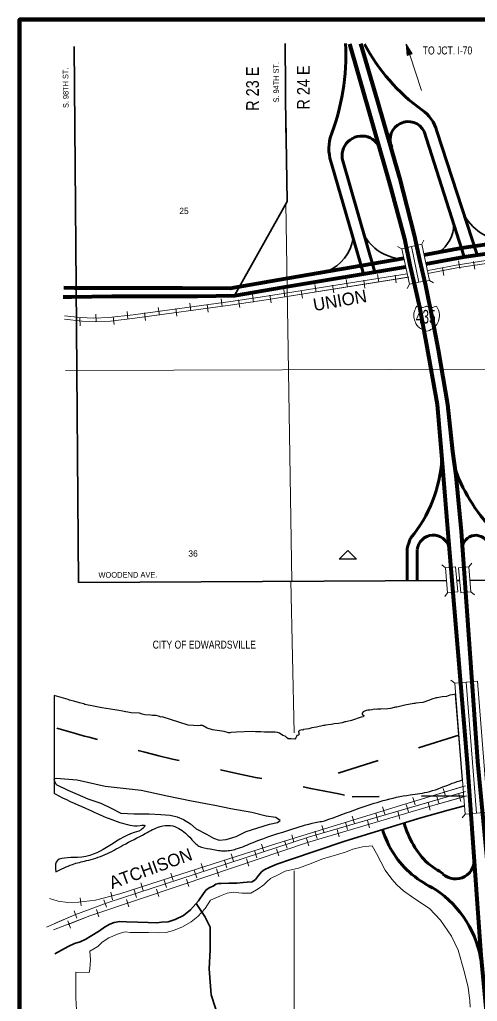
# Model space of a CAD drawing. Extents: x 1.21 to 5.14, y 8.35 to 12.28.
# Drawn here: x 1.206 to 2.29, y 9.958 to 12.28 of the extents above; entities that cross this region are included whole.
import ezdxf
from ezdxf.enums import TextEntityAlignment as Align

# ---------------------------------------------------------------- set-up
doc = ezdxf.new("R2010")
doc.units = 0
doc.header["$LTSCALE"] = 0.0053
doc.linetypes.add('DOT_DASHED', pattern=[7.7, 5, -1.2, 0.3, -1.2])
doc.linetypes.add('LONG_DASHED', pattern=[7.5, 6, -1.5])
for name, color, linetype, lineweight in [('10', 7, 'Continuous', 60), ('12', 7, 'Continuous', 80), ('14', 7, 'Continuous', 35), ('15', 7, 'Continuous', 13), ('17', 7, 'Continuous', 13), ('19', 7, 'Continuous', 13), ('2', 7, 'DOT_DASHED', 35), ('21', 7, 'Continuous', 13), ('25', 7, 'Continuous', 25), ('36', 7, 'Continuous', 25), ('4', 7, 'LONG_DASHED', 13), ('42', 7, 'Continuous', 35), ('43', 7, 'Continuous', 13), ('48', 7, 'Continuous', 106), ('54', 7, 'Continuous', 25)]:
    doc.layers.add(name, color=color, linetype=linetype, lineweight=lineweight)
for name, color, linetype in [('45', 7, 'Continuous'), ('46', 7, 'Continuous'), ('47', 7, 'Continuous'), ('49', 7, 'Continuous')]:
    doc.layers.add(name, color=color, linetype=linetype)

msp = doc.modelspace()

# ---------------------------------------------------------------- linework, layer by layer
at = {"layer": '10'}
for p, q in [((2.164205, 12.01572), (2.25928, 11.719318)), ((2.194129, 12.016477), (2.289773, 11.723674)), ((1.946023, 11.936742), (2.020265, 11.678598)), ((1.970455, 11.951705), (2.047159, 11.683144)), ((2.124242, 11.029356), (2.124242, 10.952652)), ((2.147917, 11.026326), (2.147917, 10.952841))]:
    msp.add_line(p, q, dxfattribs=at)
at = {"layer": '10', "lineweight": 80}
for points in [[(1.987121, 12.222917), (2.007386, 12.153977), (2.083144, 11.890152), (2.117614, 11.761742), (2.130682, 11.699053), (2.141856, 11.648485), (2.152841, 11.6), (2.168939, 11.515152), (2.195265, 11.369508), (2.205303, 11.250189)], [(2.013447, 12.224053), (2.052841, 12.089394), (2.105492, 11.90625), (2.14072, 11.769886), (2.152841, 11.712121), (2.167045, 11.651515), (2.18428, 11.569508), (2.197159, 11.499053), (2.219508, 11.369508), (2.231629, 11.258333)], [(2.205303, 11.250189), (2.20928, 11.201705), (2.219508, 11.075379), (2.265909, 10.522159)], [(2.231629, 11.258333), (2.239583, 11.201705), (2.251894, 11.070265), (2.290152, 10.525189)], [(2.265909, 10.522159), (2.298674, 10.067424), (2.326894, 9.768182), (2.335795, 9.7125)], [(2.290152, 10.525189), (2.332765, 10.079167), (2.377462, 9.825947), (2.402083, 9.7125)]]:
    msp.add_lwpolyline(points, dxfattribs=at)
at = {"layer": '10'}
for centre, radius, start, end in [((1.440833, 12.19811), 0.538139, 338.48579, 2.73608), ((2.427682, 12.438202), 0.458718, 208.05751, 234.13066), ((2.10968, 11.994389), 0.08729, 14.65786, 55.67501), ((2.12633, 11.996294), 0.042566, 27.15246, 203.54885), ((2.047128, 11.97609), 0.108492, 166.85807, 201.26498), ((2.016481, 11.958313), 0.046498, 2.77529, 188.17115), ((1.887047, 11.258231), 0.319454, 320.12134, 356.93602), ((2.618044, 11.353734), 0.404201, 200.04053, 225.59395), ((2.186025, 11.022346), 0.038323, 14.28829, 173.92457), ((2.286219, 11.028868), 0.031441, 13.91564, 179.48349), ((2.249855, 11.001157), 0.128739, 156.05382, 167.34719), ((2.2812, 10.429488), 0.225115, 196.86565, 229.63944), ((2.326126, 10.438937), 0.217702, 195.72643, 225.48086), ((2.238441, 10.291854), 0.044291, 227.84837, 11.25786), ((2.688563, 11.013675), 0.893393, 234.79234, 237.54996), ((2.330536, 10.501747), 0.31226, 231.32791, 243.47785), ((2.05317, 10.014921), 0.249099, 7.59216, 56.37828)]:
    msp.add_arc(centre, radius, start, end, dxfattribs=at)
at = {"layer": '10', "lineweight": 35}
for centre, radius, start, end in [((2.36528, 11.877322), 0.121649, 210.41514, 269.60408), ((2.153484, 11.797401), 0.081342, 303.91495, 359.07834), ((1.897716, 11.777085), 0.099251, 291.74801, 351.86774), ((2.118419, 11.824001), 0.110228, 209.26982, 264.13236)]:
    msp.add_arc(centre, radius, start, end, dxfattribs=at)
at = {"layer": '12'}
for points in [[(2.163636, 11.724053), (2.252273, 11.739962), (2.351515, 11.754167), (2.471402, 11.771591), (2.554735, 11.78428), (2.625758, 11.798295), (2.666667, 11.807765), (2.732765, 11.829924), (2.880871, 11.882008), (2.958144, 11.910227), (2.981818, 11.921402), (3.043182, 11.957576), (3.117235, 12.009659), (3.156629, 12.039583), (3.181818, 12.057008), (3.224242, 12.081818), (3.277462, 12.107197), (3.344129, 12.14053), (3.456061, 12.197348), (3.508144, 12.221212)], [(2.168182, 11.702841), (2.258333, 11.719129), (2.357576, 11.733333), (2.477462, 11.750758), (2.560795, 11.763447), (2.631818, 11.777462), (2.672727, 11.786932), (2.738826, 11.809091), (2.886932, 11.861174), (2.964205, 11.889394), (2.987879, 11.900568), (3.049242, 11.936742), (3.123295, 11.988826), (3.162689, 12.01875), (3.187879, 12.036174), (3.230492, 12.062879), (3.266667, 12.080303), (3.350189, 12.119697), (3.462121, 12.176515), (3.540909, 12.212689)], [(1.310985, 11.646591), (1.336364, 11.645833), (1.405303, 11.645833), (1.482197, 11.645833), (1.590341, 11.645833), (1.704545, 11.645265), (1.817614, 11.664962), (2.11572, 11.715909)], [(1.309659, 11.624621), (1.329167, 11.624621), (1.425947, 11.626326), (1.542235, 11.626326), (1.627462, 11.626326), (1.716288, 11.627841), (1.830492, 11.647538), (2.120265, 11.695076)]]:
    msp.add_lwpolyline(points, dxfattribs=at)
at = {"layer": '14'}
for p, q in [((1.335417, 12.216667), (1.340152, 11.650379)), ((1.834848, 12.223674), (1.836364, 12.013068)), ((1.340152, 11.650379), (1.345644, 10.948864)), ((1.345644, 10.948864), (2.217424, 10.95322)), ((2.241667, 10.953409), (2.248485, 10.953409)), ((2.272727, 10.953598), (2.601515, 10.955114))]:
    msp.add_line(p, q, dxfattribs=at)
for points in [[(1.836364, 12.048864), (1.839962, 11.85), (1.715152, 11.627841)], [(1.290152, 10.070644), (1.321591, 10.0875), (1.336364, 10.094697), (1.35, 10.098864), (1.363447, 10.104735), (1.373674, 10.111553), (1.395644, 10.125), (1.407386, 10.133523), (1.420076, 10.140341), (1.430303, 10.144508), (1.44375, 10.14697), (1.459848, 10.146212), (1.485985, 10.145265), (1.510606, 10.144508), (1.531629, 10.14375), (1.542614, 10.145265), (1.557765, 10.146212), (1.574811, 10.151326), (1.594129, 10.160606), (1.611174, 10.174053), (1.629735, 10.196023), (1.641477, 10.213068), (1.648295, 10.221402), (1.656818, 10.227462), (1.664394, 10.230682), (1.671023, 10.235038), (1.677083, 10.236742), (1.683712, 10.236742)], [(1.680492, 9.910417), (1.660227, 9.973674), (1.655114, 10.03447), (1.657576, 10.080114), (1.657576, 10.133333), (1.644886, 10.158712), (1.624621, 10.189015)]]:
    msp.add_lwpolyline(points, dxfattribs=at)
at = {"layer": '15'}
for p, q in [((1.836553, 11.846023), (1.850947, 10.951326)), ((1.314962, 11.450379), (2.599432, 11.454356)), ((1.848674, 10.952841), (1.856818, 10.592992)), ((1.856818, 10.266288), (1.856439, 9.939773))]:
    msp.add_line(p, q, dxfattribs=at)
at = {"layer": '17'}
for p, q in [((2.245833, 11.70928), (2.248674, 11.691288)), ((2.28125, 11.708144), (2.284091, 11.689962)), ((2.207955, 11.693182), (2.210795, 11.675)), ((1.979735, 11.66553), (1.982576, 11.647348)), ((2.021212, 11.663447), (2.024053, 11.645265)), ((2.053788, 11.677273), (2.056629, 11.659091)), ((2.095265, 11.675379), (2.098106, 11.657197)), ((1.831629, 11.641856), (1.83447, 11.623674)), ((1.872917, 11.639773), (1.875947, 11.621591)), ((1.905682, 11.653598), (1.908523, 11.635417)), ((1.947159, 11.651705), (1.95, 11.633523)), ((1.683523, 11.619697), (1.685985, 11.601515)), ((1.724811, 11.617045), (1.727462, 11.598864)), ((1.757576, 11.630303), (1.760227, 11.612121)), ((1.798864, 11.62803), (1.801894, 11.609848)), ((1.460795, 11.589583), (1.462879, 11.571212)), ((1.534848, 11.599432), (1.537311, 11.581061)), ((1.576326, 11.596591), (1.578788, 11.578409)), ((1.609091, 11.60947), (1.611553, 11.591288)), ((1.650758, 11.606629), (1.65322, 11.588447)), ((1.348864, 11.573864), (1.349621, 11.555492)), ((1.386742, 11.583333), (1.3875, 11.564962)), ((1.427841, 11.577273), (1.429924, 11.559091)), ((1.502083, 11.586364), (1.504545, 11.568182)), ((2.20928, 10.461553), (2.214583, 10.444129)), ((2.1375, 10.439962), (2.142803, 10.422348)), ((2.173864, 10.42803), (2.178788, 10.410417)), ((2.19375, 10.444508), (2.198864, 10.426894)), ((2.246212, 10.448106), (2.251136, 10.430303)), ((2.06572, 10.417992), (2.071023, 10.400379)), ((2.101894, 10.406818), (2.107008, 10.389205)), ((2.12178, 10.423485), (2.126894, 10.405871)), ((1.977652, 10.381629), (1.982955, 10.364015)), ((1.993939, 10.396023), (1.999432, 10.378409)), ((2.029924, 10.385606), (2.035038, 10.367992)), ((2.049811, 10.402652), (2.054924, 10.384848)), ((1.905682, 10.360606), (1.910795, 10.342992)), ((1.922348, 10.374053), (1.927652, 10.356439)), ((1.957955, 10.364394), (1.963068, 10.34678)), ((1.833902, 10.337879), (1.839773, 10.320265)), ((1.850568, 10.351894), (1.856061, 10.33447)), ((1.885985, 10.343182), (1.891288, 10.325379)), ((1.762689, 10.314583), (1.768371, 10.29697)), ((1.778977, 10.329545), (1.78447, 10.312121)), ((1.814583, 10.318939), (1.820455, 10.301705)), ((1.691477, 10.291288), (1.697159, 10.273674)), ((1.707576, 10.306629), (1.713068, 10.289205)), ((1.743561, 10.295076), (1.749432, 10.277652)), ((1.620076, 10.267803), (1.625758, 10.250379)), ((1.635985, 10.283902), (1.641667, 10.266288)), ((1.672538, 10.271023), (1.678409, 10.253598)), ((1.548864, 10.244697), (1.554545, 10.227083)), ((1.564583, 10.260985), (1.570265, 10.243371)), ((1.601515, 10.24697), (1.607386, 10.229735)), ((1.477462, 10.221402), (1.483144, 10.203788)), ((1.493182, 10.237879), (1.498864, 10.220265)), ((1.530303, 10.223106), (1.536174, 10.205682)), ((1.349811, 10.202462), (1.351894, 10.184091)), ((1.406061, 10.197727), (1.412311, 10.180492)), ((1.422159, 10.216098), (1.426705, 10.198295)), ((1.45928, 10.199053), (1.465152, 10.181629)), ((1.335606, 10.17178), (1.342045, 10.154545)), ((1.388258, 10.175189), (1.394129, 10.157765)), ((1.320644, 10.148674), (1.326515, 10.13125))]:
    msp.add_line(p, q, dxfattribs=at)
for points in [[(2.173106, 11.679545), (2.241288, 11.692614), (2.312121, 11.703598), (2.382955, 11.713068), (2.488636, 11.727273), (2.560985, 11.738258), (2.608333, 11.747727), (2.664962, 11.761932), (2.756439, 11.790341), (2.874621, 11.831439), (3.025758, 11.886553), (3.158144, 11.948106), (3.243182, 12), (3.364583, 12.071023), (3.474811, 12.134091), (3.599242, 12.203409)], [(2.173485, 11.686364), (2.239773, 11.699053), (2.310606, 11.710038), (2.381439, 11.719508), (2.487121, 11.733712), (2.55947, 11.744697), (2.606818, 11.754167), (2.663447, 11.768371), (2.754924, 11.79678), (2.873106, 11.837879), (3.024242, 11.892992), (3.156629, 11.954545), (3.241667, 12.006439), (3.363068, 12.077462), (3.473295, 12.14053), (3.597727, 12.209848)], [(2.173485, 11.686364), (2.239773, 11.699053), (2.310606, 11.710038), (2.381439, 11.719508), (2.487121, 11.733712), (2.55947, 11.744697), (2.606818, 11.754167), (2.663447, 11.768371), (2.754924, 11.79678), (2.873106, 11.837879), (3.024242, 11.892992), (3.156629, 11.954545), (3.241667, 12.006439), (3.363068, 12.077462), (3.473295, 12.14053), (3.597727, 12.209848)], [(2.208712, 11.686364), (2.241288, 11.692614), (2.312121, 11.703598), (2.382955, 11.713068), (2.488636, 11.727273), (2.560985, 11.738258), (2.608333, 11.747727), (2.664962, 11.761932), (2.756439, 11.790341), (2.874621, 11.831439), (3.025758, 11.886553), (3.158144, 11.948106), (3.243182, 12), (3.364583, 12.071023), (3.474811, 12.134091), (3.599242, 12.203409)], [(1.312311, 11.579167), (1.350379, 11.575189), (1.382008, 11.573864), (1.417424, 11.575189), (1.475189, 11.581818), (1.706439, 11.613447), (1.786553, 11.625189), (2.124242, 11.679167)], [(1.312311, 11.579167), (1.350379, 11.575189), (1.382008, 11.573864), (1.417424, 11.575189), (1.475189, 11.581818), (1.706439, 11.613447), (1.786553, 11.625189), (2.124242, 11.679167)], [(1.312879, 11.571402), (1.354356, 11.567235), (1.385985, 11.565909), (1.421402, 11.567235), (1.479167, 11.573864), (1.710417, 11.605492), (1.79053, 11.617235), (2.125758, 11.670833)], [(1.353977, 11.567235), (1.354356, 11.567235), (1.385985, 11.565909), (1.421402, 11.567235), (1.479167, 11.573864), (1.710417, 11.605492), (1.79053, 11.617235), (2.12822, 11.671212)], [(1.269886, 10.133523), (1.3375, 10.1625), (1.415909, 10.191477), (1.585985, 10.24697), (1.892424, 10.347159), (2.261742, 10.454545)], [(1.277083, 10.201136), (1.297727, 10.195076), (1.320644, 10.191477), (1.345833, 10.192614), (1.385795, 10.197348), (1.443561, 10.211932), (1.588447, 10.258902), (1.815341, 10.331439), (2.118182, 10.424432), (2.261742, 10.467803)], [(1.285227, 10.198674), (1.297727, 10.195076), (1.320644, 10.191477), (1.345833, 10.192614), (1.385795, 10.197348), (1.443561, 10.211932), (1.588447, 10.258902), (1.815341, 10.331439), (2.118182, 10.424432), (2.256061, 10.466098)], [(1.288636, 10.141667), (1.3375, 10.1625), (1.415909, 10.191477), (1.585985, 10.24697), (1.892424, 10.347159), (2.257008, 10.45303)], [(1.286742, 10.126705), (1.372538, 10.160038), (1.590909, 10.233712), (1.887689, 10.333902), (2.173674, 10.418371), (2.257955, 10.441856)], [(1.321023, 10.139962), (1.372538, 10.160038), (1.590909, 10.233712), (1.887689, 10.333902), (2.173674, 10.418371), (2.265341, 10.44375)]]:
    msp.add_lwpolyline(points, dxfattribs=at)
at = {"layer": '19'}
msp.add_lwpolyline([(2.14697, 11.602083), (2.144886, 11.599242), (2.143561, 11.596402), (2.142992, 11.594318), (2.141856, 11.592803), (2.141477, 11.590341), (2.14072, 11.588447), (2.140152, 11.585417), (2.139773, 11.581818), (2.139962, 11.576515), (2.140341, 11.573106), (2.141477, 11.569886), (2.141856, 11.567803), (2.143371, 11.564205), (2.144697, 11.561174), (2.147159, 11.557576), (2.148674, 11.555682), (2.150379, 11.553598), (2.151894, 11.552462), (2.153409, 11.551136), (2.155303, 11.549811), (2.157008, 11.548674), (2.158523, 11.547538), (2.160038, 11.54678), (2.161932, 11.545644), (2.165152, 11.544508), (2.168939, 11.543182), (2.170076, 11.543182), (2.173485, 11.544129), (2.177083, 11.545076), (2.180303, 11.54678), (2.183333, 11.548485), (2.186174, 11.550568), (2.189015, 11.55303), (2.191477, 11.555871), (2.194129, 11.559091), (2.196023, 11.562311), (2.19678, 11.563826), (2.198106, 11.566477), (2.199242, 11.570833), (2.2, 11.575), (2.200379, 11.578977), (2.200189, 11.583144), (2.2, 11.586174), (2.199432, 11.588447), (2.198106, 11.592803), (2.19678, 11.596023), (2.194697, 11.599432), (2.193182, 11.602083), (2.191288, 11.601326), (2.188068, 11.600379), (2.186364, 11.599811), (2.18447, 11.599432), (2.181439, 11.599242), (2.17803, 11.599811), (2.176136, 11.600189), (2.174242, 11.600379), (2.172917, 11.600947), (2.171023, 11.601515), (2.170076, 11.602083), (2.168939, 11.601515), (2.167424, 11.600947), (2.16553, 11.600379), (2.163826, 11.599811), (2.160038, 11.599242), (2.156439, 11.599242), (2.154356, 11.599811), (2.152652, 11.600189), (2.150568, 11.600568), (2.148674, 11.601326)], close=True, dxfattribs=at)
at = {"layer": '2'}
msp.add_line((2.257765, 10.444129), (1.993939, 10.442045), dxfattribs=at)
msp.add_spline([(1.294318, 10.604356), (1.470833, 10.555303), (1.995076, 10.442235)], degree=3, dxfattribs=at)
at = {"layer": '21'}
for p, q in [((2.163826, 11.758333), (2.158333, 11.748674)), ((2.110985, 11.737879), (2.101136, 11.743371)), ((2.186553, 11.657765), (2.176894, 11.663258)), ((2.129356, 11.653977), (2.123864, 11.644318)), ((2.214773, 10.983333), (2.206061, 10.990341)), ((2.276894, 10.994129), (2.269886, 10.985417)), ((2.219886, 10.924432), (2.212879, 10.91553)), ((2.283712, 10.919508), (2.275, 10.926515)), ((2.236553, 10.710606), (2.227652, 10.717424)), ((2.261174, 10.400568), (2.254356, 10.391667))]:
    msp.add_line(p, q, dxfattribs=at)
for points in [[(2.129356, 11.653977), (2.110985, 11.737879), (2.13428, 11.74375), (2.151894, 11.658712)], [(2.151894, 11.658712), (2.13428, 11.74375), (2.158333, 11.748674), (2.176894, 11.663258)], [(2.219886, 10.924432), (2.214773, 10.983333), (2.238826, 10.985417), (2.243939, 10.926515)], [(2.250947, 10.924432), (2.245833, 10.983333), (2.269886, 10.985417), (2.275, 10.926515)], [(2.261174, 10.400568), (2.236553, 10.710606), (2.263636, 10.713068), (2.288068, 10.402841)], [(2.288068, 10.402841), (2.263636, 10.713068), (2.290341, 10.715341), (2.315152, 10.405114)]]:
    msp.add_lwpolyline(points, close=True, dxfattribs=at)
at = {"layer": '25'}
msp.add_line((2.254735, 10.481629), (2.238636, 10.68428), dxfattribs=at)
for points in [[(2.238636, 10.68428), (2.231061, 10.682955), (2.225189, 10.682386), (2.217045, 10.679167), (2.206629, 10.678409), (2.195265, 10.675568), (2.192803, 10.675568), (2.182386, 10.672348), (2.176515, 10.670265), (2.161364, 10.665152), (2.144129, 10.663447), (2.141856, 10.662311), (2.139394, 10.662689), (2.118561, 10.658712), (2.099811, 10.653409), (2.096212, 10.653788), (2.094129, 10.652841), (2.092992, 10.652841), (2.084848, 10.650568), (2.07803, 10.649621), (2.061742, 10.649242), (2.053788, 10.649242), (2.050379, 10.648485), (2.045833, 10.648674), (2.039962, 10.647727), (2.035417, 10.64678), (2.030682, 10.64697), (2.027273, 10.645833), (2.021212, 10.64375), (2.020076, 10.642803), (2.017803, 10.639205), (2.017614, 10.637121), (2.022348, 10.633523), (2.020833, 10.632386), (2.019508, 10.63125), (2.015152, 10.630303), (1.992045, 10.62197), (1.978977, 10.619129), (1.976515, 10.619129), (1.969886, 10.617045), (1.961742, 10.614962), (1.951326, 10.614205), (1.947917, 10.613258), (1.944318, 10.613068), (1.930492, 10.611553), (1.92822, 10.610606), (1.925947, 10.610606), (1.909659, 10.606439), (1.898106, 10.604545), (1.891098, 10.602652), (1.878409, 10.600568), (1.877273, 10.599621), (1.875, 10.599811), (1.869129, 10.598864), (1.866667, 10.596591), (1.867803, 10.592045), (1.867614, 10.589773)], [(1.706439, 10.594129), (1.704167, 10.593182), (1.700758, 10.593182), (1.69053, 10.595833), (1.662879, 10.600379), (1.650379, 10.604167), (1.641288, 10.60928), (1.639205, 10.610417), (1.636932, 10.610227), (1.633523, 10.610417), (1.631061, 10.609659), (1.618371, 10.610038), (1.605871, 10.611553), (1.544129, 10.630871), (1.541856, 10.629924), (1.535227, 10.632386), (1.529356, 10.633712), (1.521212, 10.634091), (1.516667, 10.635227), (1.50303, 10.635606), (1.49697, 10.637121), (1.490341, 10.639583), (1.470833, 10.64053), (1.462879, 10.641856), (1.458144, 10.642992), (1.457008, 10.642992), (1.453598, 10.643371), (1.450189, 10.644508), (1.441098, 10.646023), (1.431818, 10.647348), (1.400947, 10.652083), (1.397538, 10.65322), (1.381439, 10.656061), (1.360606, 10.660227), (1.358523, 10.661364), (1.348295, 10.664015), (1.334659, 10.667992), (1.327652, 10.669318), (1.324432, 10.670455), (1.321023, 10.67178), (1.288258, 10.681061), (1.287879, 10.450379)], [(1.867614, 10.589773), (1.867614, 10.588636), (1.866477, 10.5875), (1.862879, 10.586553), (1.861742, 10.584091), (1.860606, 10.580871), (1.858144, 10.578409), (1.849053, 10.578977), (1.842045, 10.579167), (1.838636, 10.581629), (1.835038, 10.584848), (1.829545, 10.586553), (1.82178, 10.592424), (1.817235, 10.59375), (1.811364, 10.594886), (1.79072, 10.594508), (1.786174, 10.594886), (1.777841, 10.595076), (1.77197, 10.595265), (1.765152, 10.595644), (1.757197, 10.595833), (1.720265, 10.594886), (1.706439, 10.594129)]]:
    msp.add_lwpolyline(points, dxfattribs=at)
for points in [[(1.928409, 10.384659), (2.010417, 10.414583), (2.067235, 10.432765), (2.130871, 10.446402), (2.177462, 10.454356), (2.230871, 10.473674), (2.254735, 10.481629)], [(1.287879, 10.450379), (1.29053, 10.448864), (1.3625, 10.414583), (1.41875, 10.390152), (1.467424, 10.374621), (1.491856, 10.373674), (1.502841, 10.373674), (1.499621, 10.367992), (1.477462, 10.357008), (1.412121, 10.321591), (1.343561, 10.298295), (1.292803, 10.286932), (1.292235, 10.264205)], [(1.292235, 10.264205), (1.331439, 10.281818), (1.364583, 10.29072), (1.408902, 10.304924), (1.450947, 10.327083), (1.503977, 10.354735), (1.539394, 10.371402), (1.563636, 10.373674), (1.583523, 10.366856), (1.612311, 10.342614), (1.631061, 10.325), (1.657576, 10.318371), (1.688636, 10.313826), (1.719508, 10.318371), (1.75928, 10.333712), (1.853409, 10.365909), (1.914205, 10.382386), (1.928409, 10.384659)]]:
    msp.add_spline(points, degree=3, dxfattribs=at)
at = {"layer": '36'}
msp.add_lwpolyline([(1.962879, 11.003788), (1.983333, 11.024432), (2.003977, 11.003977)], close=True, dxfattribs=at)
at = {"layer": '4', "lineweight": 35}
msp.add_line((2.246402, 10.587689), (1.871591, 10.469508), dxfattribs=at)
at = {"layer": '4'}
msp.add_lwpolyline([(1.340909, 9.9375), (1.339394, 9.966477), (1.339394, 10.027083), (1.371212, 10.025758), (1.372727, 10.03428), (1.374053, 10.056061), (1.372727, 10.076326), (1.391477, 10.087879), (1.401515, 10.097917), (1.417424, 10.108144), (1.442045, 10.118182), (1.456439, 10.122538), (1.467992, 10.121023), (1.488258, 10.121023), (1.511364, 10.121023), (1.535795, 10.119697), (1.55322, 10.121023), (1.570455, 10.125379), (1.592235, 10.134091), (1.6125, 10.145644), (1.628409, 10.158712), (1.645644, 10.177462), (1.658712, 10.197538), (1.681818, 10.207765), (1.697727, 10.213447), (1.712121, 10.216477), (1.732386, 10.213447), (1.753977, 10.213447), (1.771212, 10.223674), (1.78428, 10.233712), (1.791477, 10.240909), (1.800189, 10.248106), (1.818939, 10.256818), (1.834848, 10.26553), (1.866667, 10.272727), (1.89697, 10.28428), (1.921591, 10.294508), (1.943182, 10.300189), (1.977841, 10.310417), (1.995076, 10.317614), (2.018182, 10.323295), (2.041288, 10.326136), (2.051515, 10.307386), (2.07178, 10.268371), (2.087689, 10.24678), (2.099242, 10.233712), (2.114962, 10.219318), (2.139583, 10.201894), (2.177083, 10.177462), (2.20322, 10.15), (2.229167, 10.112311), (2.245076, 10.079167), (2.257955, 10.031439), (2.268182, 9.991098), (2.272538, 9.95928), (2.273106, 9.944508)], dxfattribs=at)
at = {"layer": '42'}
msp.add_lwpolyline([(1.683712, 10.236742), (1.701705, 10.237689), (1.720455, 10.237689), (1.735606, 10.238636), (1.745076, 10.239583), (1.757197, 10.24053), (1.764773, 10.246212), (1.772348, 10.255492), (1.778977, 10.264015), (1.785606, 10.26875), (1.798864, 10.275379), (1.81572, 10.282008), (1.847917, 10.293371), (1.974242, 10.335795), (2.150758, 10.39053), (2.221402, 10.410417), (2.259659, 10.420455)], dxfattribs=at)
at = {"layer": '43'}
msp.add_line((2.129924, 12.19697), (2.157576, 12.112121), dxfattribs=at)
msp.add_lwpolyline([(2.135795, 12.199053), (2.124053, 12.195076), (2.12178, 12.222159)], close=True, dxfattribs=at)
msp.add_lwpolyline([(2.124811, 12.196023), (2.122917, 12.219697), (2.134848, 12.199242), (2.125379, 12.196402), (2.123485, 12.217803), (2.133712, 12.199621), (2.126136, 12.197348), (2.124053, 12.215341), (2.132765, 12.2), (2.126894, 12.198295), (2.124811, 12.213068), (2.131629, 12.200189), (2.127462, 12.199053), (2.125379, 12.210795), (2.130492, 12.200947), (2.12803, 12.200189), (2.126326, 12.208333), (2.129545, 12.201326), (2.128409, 12.200947), (2.127273, 12.205492), (2.129356, 12.201515), (2.128788, 12.201705), (2.128409, 12.202462)], dxfattribs=at)
at = {"layer": '48'}
msp.add_lwpolyline([(1.206439, 8.397538), (1.206439, 12.280114), (5.089015, 12.280114), (5.089015, 8.397538)], close=True, dxfattribs=at)
at = {"layer": '54'}
for points in [[(1.292803, 10.485227), (1.287311, 10.483144), (1.289394, 10.478598), (1.292803, 10.470833)], [(1.292803, 10.470833), (1.320455, 10.457576), (1.342614, 10.447727), (1.367992, 10.436553), (1.398864, 10.426705), (1.423295, 10.414583), (1.446402, 10.403409), (1.477462, 10.401326), (1.512879, 10.401326), (1.54053, 10.400189), (1.5625, 10.397917), (1.579167, 10.394508), (1.594697, 10.387879), (1.611174, 10.37803), (1.624432, 10.365909), (1.648864, 10.353598), (1.665341, 10.34375), (1.678598, 10.339205), (1.695265, 10.340341), (1.719508, 10.348106), (1.742803, 10.35928), (1.798106, 10.376894), (1.816856, 10.38125), (1.823485, 10.385795), (1.813447, 10.392424), (1.790341, 10.395644), (1.756061, 10.404545), (1.70625, 10.413447), (1.66875, 10.421212), (1.613447, 10.431061), (1.555871, 10.443182), (1.493939, 10.456439), (1.408902, 10.466477), (1.342614, 10.480871), (1.292803, 10.485227)]]:
    msp.add_lwpolyline(points, dxfattribs=at)

# ---------------------------------------------------------------- texts
at = {"layer": '17'}
for s, rotation, p in [('UNION', 10, (1.967305, 11.601429)), ('ATCHISON', 20, (1.52162, 10.258271))]:
    msp.add_text(s, height=0.02974, rotation=rotation, dxfattribs=at).set_placement(p, align=Align.CENTER)
at = {"layer": '19', "width": 0.65}
msp.add_text('435', height=0.0322, dxfattribs=at).set_placement((2.167992, 11.561364), align=Align.CENTER)
at = {"layer": '43', "width": 0.8}
msp.add_text('TO JCT. I-70', height=0.01894, dxfattribs=at).set_placement((2.219508, 12.197727), align=Align.CENTER)
at = {"layer": '45'}
for s, p in [('25', (1.595549, 11.820076)), ('36', (1.617045, 11.009848))]:
    msp.add_text(s, height=0.01496, dxfattribs=at).set_placement(p, align=Align.CENTER)
at = {"layer": '46', "width": 0.85}
for s, p in [('R 24 E', (1.893371, 12.119602)), ('R 23 E', (1.772917, 12.116761))]:
    msp.add_text(s, height=0.03011, rotation=90, dxfattribs=at).set_placement(p, align=Align.CENTER)
at = {"layer": '47', "width": 0.8}
msp.add_text('CITY OF EDWARDSVILLE', height=0.01894, dxfattribs=at).set_placement((1.643655, 10.792235), align=Align.CENTER)
at = {"layer": '49', "width": 0.95}
for s, rotation, p in [('S. 94TH ST.', 90.346, (1.820363, 12.132062)), ('S. 98TH ST.', 90.548, (1.322093, 12.118876))]:
    msp.add_text(s, height=0.01326, rotation=rotation, dxfattribs=at).set_placement(p, align=Align.CENTER)
at = {"layer": '49'}
msp.add_text('WOODEND AVE.', height=0.01326, rotation=0.294, dxfattribs=at).set_placement((1.463034, 10.960194), align=Align.CENTER)

doc.saveas('drawing.dxf')
